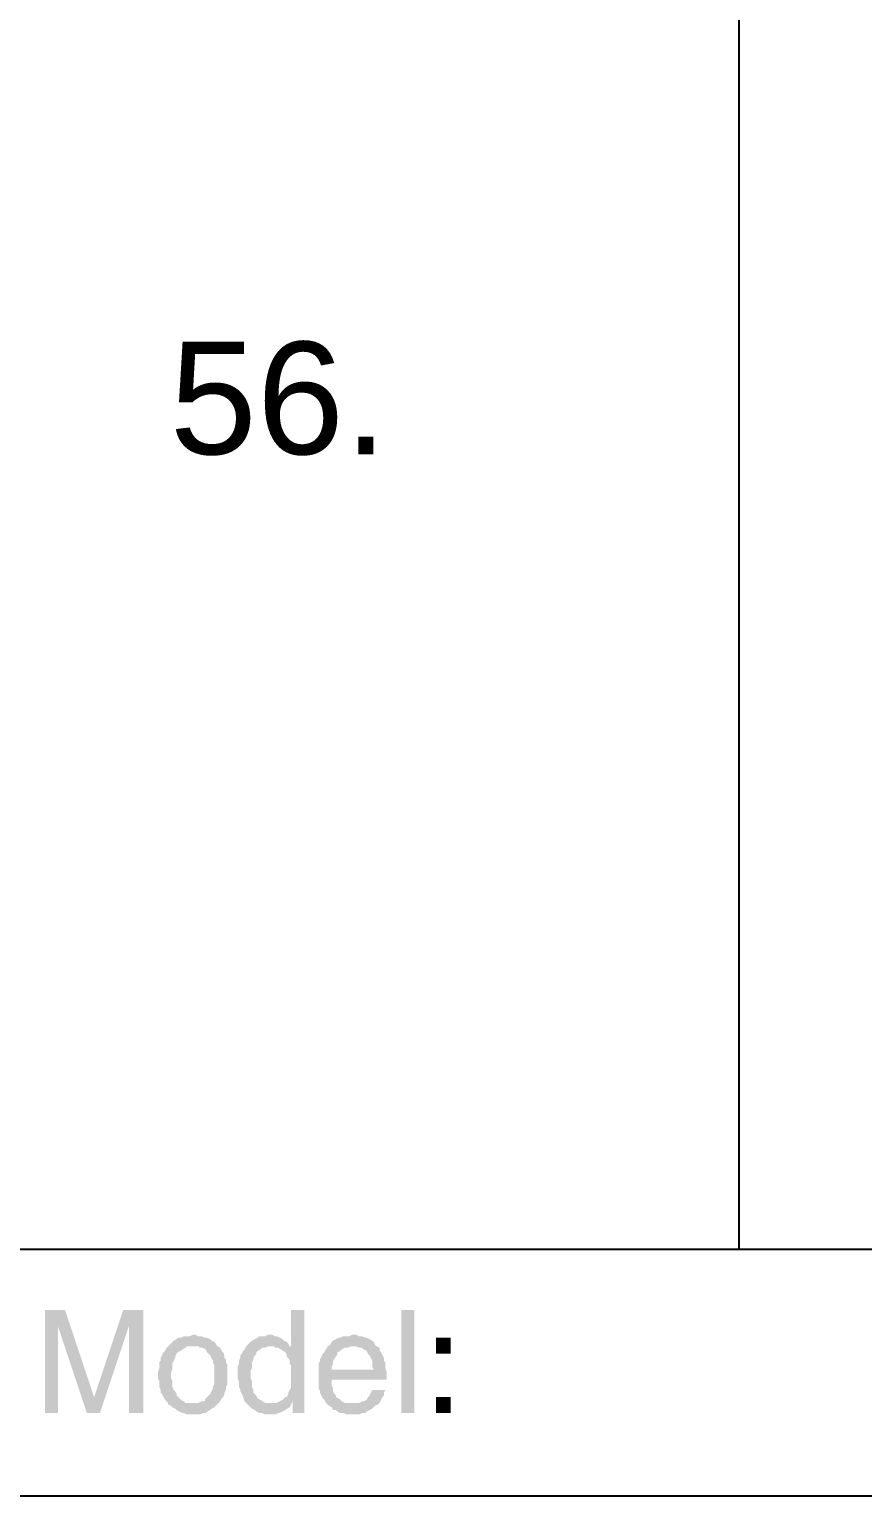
# Model space of a CAD drawing. Header units: inches. Extents: x 3613 to 8393, y -2205 to -794.
# Drawn here: x 4099.35 to 4125.31, y -1837.7 to -1792.04 of the extents above; entities that cross this region are included whole.
import ezdxf

# ---------------------------------------------------------------- set-up
doc = ezdxf.new("R2010")
doc.units = ezdxf.units.IN
doc.header["$MEASUREMENT"] = 0
doc.styles.get("Standard").update_dxf_attribs({"font": 'arial.ttf'})

msp = doc.modelspace()

# ---------------------------------------------------------------- hatches: boundary and pattern name
at = {"transparency": 33554559}
for points in [[(4100.467, -1831.92), (4099.836, -1831.92), (4099.836, -1835.124), (4100.242, -1835.124), (4100.242, -1832.416)], [(4100.467, -1831.92), (4100.242, -1832.416), (4101.144, -1835.124), (4101.37, -1834.628)], [(4102.905, -1831.92), (4102.273, -1831.92), (4101.37, -1834.628), (4101.144, -1835.124), (4101.551, -1835.124), (4102.453, -1832.416), (4102.453, -1832.416)], [(4102.905, -1831.92), (4102.453, -1832.416), (4102.453, -1835.124), (4102.905, -1835.124)], [(4107.914, -1831.92), (4107.508, -1831.92), (4107.508, -1833.093), (4107.192, -1833.138), (4107.237, -1833.183), (4107.328, -1833.229), (4107.373, -1833.319), (4107.373, -1833.364), (4107.418, -1833.409), (4107.463, -1833.499), (4107.463, -1833.59), (4107.508, -1833.635), (4107.508, -1834.312), (4107.463, -1834.402), (4107.418, -1834.492), (4107.418, -1834.537), (4107.373, -1834.628), (4107.328, -1834.628), (4107.282, -1834.673), (4107.237, -1834.718), (4107.147, -1834.763), (4107.553, -1834.763), (4107.553, -1835.124), (4107.914, -1835.124)], [(4110.938, -1835.124), (4110.938, -1831.92), (4111.344, -1831.92), (4111.344, -1835.124)], [(4104.439, -1832.687), (4104.439, -1832.687), (4104.349, -1832.732), (4104.168, -1832.732), (4104.078, -1832.777), (4103.988, -1832.777), (4103.943, -1832.822), (4103.852, -1832.868), (4103.807, -1832.913), (4103.717, -1833.003), (4103.672, -1833.048), (4103.672, -1833.048), (4103.627, -1833.093), (4103.582, -1833.183), (4103.536, -1833.229), (4103.491, -1833.319), (4103.446, -1833.409), (4103.446, -1833.499), (4103.401, -1833.545), (4103.401, -1833.725), (4103.356, -1833.86), (4103.356, -1833.951), (4103.356, -1834.041), (4103.401, -1834.131), (4103.401, -1834.312), (4103.446, -1834.402), (4103.446, -1834.492), (4103.491, -1834.537), (4103.536, -1834.628), (4103.582, -1834.718), (4103.627, -1834.763), (4103.672, -1834.808), (4103.672, -1834.853), (4104.439, -1834.808), (4104.213, -1834.808), (4104.168, -1834.763), (4104.078, -1834.718), (4104.033, -1834.673), (4103.943, -1834.583), (4103.943, -1834.537), (4103.897, -1834.447), (4103.852, -1834.402), (4103.807, -1834.312), (4103.807, -1834.131), (4103.762, -1834.041), (4103.762, -1833.86), (4103.807, -1833.77), (4103.807, -1833.59), (4103.852, -1833.499), (4103.897, -1833.409), (4103.897, -1833.364), (4103.943, -1833.274), (4103.988, -1833.229), (4104.078, -1833.183), (4104.123, -1833.138), (4104.213, -1833.093), (4104.259, -1833.048), (4105.206, -1833.048), (4105.161, -1832.958), (4105.116, -1832.913), (4105.026, -1832.868), (4104.981, -1832.822), (4104.89, -1832.777), (4104.8, -1832.777), (4104.71, -1832.732), (4104.62, -1832.732), (4104.529, -1832.687)], [(4105.206, -1833.048), (4104.439, -1833.048), (4104.62, -1833.048), (4104.665, -1833.093), (4104.755, -1833.093), (4104.845, -1833.138), (4104.89, -1833.229), (4104.936, -1833.274), (4104.981, -1833.319), (4105.026, -1833.409), (4105.071, -1833.499), (4105.071, -1833.545), (4105.116, -1833.635), (4105.116, -1834.222), (4105.071, -1834.312), (4105.071, -1834.357), (4105.026, -1834.447), (4104.981, -1834.537), (4104.936, -1834.583), (4104.89, -1834.628), (4104.845, -1834.673), (4104.8, -1834.763), (4104.71, -1834.763), (4104.62, -1834.808), (4104.439, -1834.808), (4103.672, -1834.853), (4103.762, -1834.899), (4103.807, -1834.944), (4103.897, -1834.989), (4103.943, -1835.034), (4104.033, -1835.079), (4104.123, -1835.124), (4104.168, -1835.124), (4104.259, -1835.169), (4104.665, -1835.169), (4104.755, -1835.124), (4104.845, -1835.124), (4104.89, -1835.079), (4104.981, -1835.034), (4105.026, -1834.989), (4105.116, -1834.944), (4105.161, -1834.899), (4105.251, -1834.808), (4105.251, -1834.808), (4105.297, -1834.763), (4105.342, -1834.673), (4105.387, -1834.628), (4105.432, -1834.537), (4105.432, -1834.492), (4105.477, -1834.402), (4105.477, -1834.312), (4105.522, -1834.222), (4105.522, -1833.951), (4105.522, -1833.635), (4105.477, -1833.545), (4105.477, -1833.454), (4105.432, -1833.409), (4105.432, -1833.319), (4105.387, -1833.229), (4105.342, -1833.183), (4105.297, -1833.093), (4105.251, -1833.048)], [(4106.109, -1833.048), (4106.064, -1833.138), (4106.019, -1833.183), (4105.974, -1833.274), (4105.928, -1833.319), (4105.928, -1833.409), (4105.883, -1833.499), (4105.883, -1833.59), (4105.838, -1833.68), (4105.838, -1834.041), (4105.883, -1834.131), (4105.883, -1834.312), (4105.928, -1834.402), (4105.928, -1834.447), (4105.974, -1834.537), (4106.019, -1834.628), (4106.019, -1834.673), (4106.064, -1834.763), (4106.109, -1834.808), (4106.199, -1834.899), (4106.244, -1834.944), (4106.289, -1834.989), (4106.38, -1835.034), (4106.425, -1835.079), (4106.515, -1835.124), (4106.605, -1835.124), (4106.696, -1835.169), (4107.012, -1835.169), (4107.102, -1835.124), (4107.147, -1835.124), (4107.237, -1835.079), (4107.328, -1835.034), (4107.373, -1834.989), (4107.463, -1834.944), (4107.508, -1834.853), (4106.876, -1834.808), (4106.696, -1834.808), (4106.605, -1834.763), (4106.56, -1834.718), (4106.47, -1834.673), (4106.425, -1834.583), (4106.38, -1834.537), (4106.335, -1834.492), (4106.335, -1834.402), (4106.289, -1834.312), (4106.289, -1834.131), (4106.244, -1834.041), (4106.244, -1833.815), (4106.289, -1833.725), (4106.289, -1833.545), (4106.335, -1833.454), (4106.335, -1833.409), (4106.38, -1833.319), (4106.425, -1833.274), (4106.425, -1833.229), (4106.47, -1833.183), (4106.56, -1833.138), (4106.605, -1833.093), (4106.696, -1833.093), (4106.786, -1833.048), (4106.876, -1833.048)], [(4106.831, -1832.687), (4106.786, -1832.687), (4106.696, -1832.732), (4106.515, -1832.732), (4106.47, -1832.777), (4106.38, -1832.822), (4106.289, -1832.868), (4106.244, -1832.913), (4106.199, -1832.958), (4106.109, -1833.048), (4106.966, -1833.048), (4107.012, -1833.093), (4107.102, -1833.093), (4107.192, -1833.138), (4107.508, -1833.093), (4107.508, -1833.048), (4107.463, -1833.048), (4107.418, -1832.958), (4107.373, -1832.913), (4107.282, -1832.868), (4107.237, -1832.822), (4107.147, -1832.777), (4107.057, -1832.732), (4107.012, -1832.732), (4106.921, -1832.687)], [(4109.449, -1832.687), (4109.404, -1832.687), (4109.313, -1832.732), (4109.133, -1832.732), (4109.043, -1832.777), (4108.997, -1832.777), (4108.907, -1832.822), (4108.817, -1832.868), (4108.772, -1832.913), (4108.727, -1833.003), (4108.636, -1833.048), (4109.539, -1833.048), (4109.629, -1833.093), (4109.72, -1833.093), (4109.765, -1833.138), (4109.855, -1833.183), (4109.9, -1833.274), (4109.9, -1833.274), (4109.945, -1833.319), (4109.99, -1833.409), (4110.035, -1833.499), (4110.035, -1833.68), (4110.081, -1833.77), (4108.366, -1833.77), (4108.366, -1834.357), (4108.411, -1834.447), (4108.411, -1834.492), (4108.456, -1834.583), (4108.501, -1834.673), (4108.546, -1834.718), (4108.591, -1834.808), (4108.636, -1834.853), (4109.449, -1834.808), (4109.178, -1834.808), (4109.088, -1834.763), (4109.043, -1834.718), (4108.997, -1834.673), (4108.907, -1834.628), (4108.907, -1834.583), (4108.862, -1834.537), (4108.817, -1834.447), (4108.817, -1834.357), (4108.772, -1834.267), (4108.772, -1834.086), (4110.487, -1834.086), (4110.487, -1833.86), (4110.442, -1833.725), (4110.442, -1833.545), (4110.397, -1833.499), (4110.397, -1833.409), (4110.351, -1833.319), (4110.306, -1833.229), (4110.261, -1833.183), (4110.261, -1833.093), (4110.171, -1833.048), (4110.126, -1833.003), (4110.081, -1832.913), (4110.035, -1832.868), (4109.945, -1832.822), (4109.855, -1832.777), (4109.81, -1832.777), (4109.72, -1832.732), (4109.629, -1832.732), (4109.539, -1832.687)], [(4108.636, -1833.048), (4108.636, -1833.093), (4108.591, -1833.138), (4108.546, -1833.229), (4108.501, -1833.274), (4108.456, -1833.364), (4108.411, -1833.454), (4108.411, -1833.499), (4108.366, -1833.59), (4108.366, -1833.77), (4108.772, -1833.77), (4108.772, -1833.68), (4108.817, -1833.59), (4108.817, -1833.499), (4108.862, -1833.409), (4108.907, -1833.364), (4108.952, -1833.274), (4108.952, -1833.229), (4109.043, -1833.183), (4109.088, -1833.138), (4109.178, -1833.093), (4109.268, -1833.093), (4109.358, -1833.048), (4109.449, -1833.048)], [(4112.473, -1833.274), (4112.473, -1832.777), (4112.021, -1832.777), (4112.021, -1833.274)], [(4110.442, -1834.402), (4110.035, -1834.402), (4109.99, -1834.492), (4109.945, -1834.583), (4109.9, -1834.628), (4109.855, -1834.718), (4109.765, -1834.763), (4109.72, -1834.763), (4109.629, -1834.808), (4109.449, -1834.808), (4108.636, -1834.853), (4108.636, -1834.853), (4108.682, -1834.899), (4108.772, -1834.944), (4108.817, -1835.034), (4108.907, -1835.034), (4108.952, -1835.079), (4109.043, -1835.124), (4109.133, -1835.124), (4109.223, -1835.169), (4109.629, -1835.169), (4109.72, -1835.124), (4109.81, -1835.124), (4109.855, -1835.079), (4109.945, -1835.034), (4110.035, -1834.989), (4110.081, -1834.944), (4110.126, -1834.899), (4110.216, -1834.853), (4110.261, -1834.808), (4110.306, -1834.718), (4110.351, -1834.628), (4110.397, -1834.583), (4110.397, -1834.492)], [(4107.147, -1834.763), (4107.057, -1834.808), (4106.876, -1834.808), (4107.508, -1834.853), (4107.553, -1834.763)], [(4112.473, -1835.124), (4112.473, -1834.628), (4112.021, -1834.628), (4112.021, -1835.124)]]:
    msp.add_hatch(color=256, dxfattribs=at).paths.add_polyline_path(points)

# ---------------------------------------------------------------- linework, layer by layer
msp.add_line((4121.452, -1574.063), (4121.452, -1830.024))
for points in [[(4096.451, -1830.024), (4492.889, -1830.024)], [(4096.451, -1837.697), (4392.581, -1837.697)]]:
    msp.add_lwpolyline(points)

# ---------------------------------------------------------------- texts
at = {"insert": (4107.119, -1803.544), "char_height": 3.5, "width": 34.34827, "attachment_point": 5}
msp.add_mtext('56.', dxfattribs=at)

doc.saveas('drawing.dxf')
